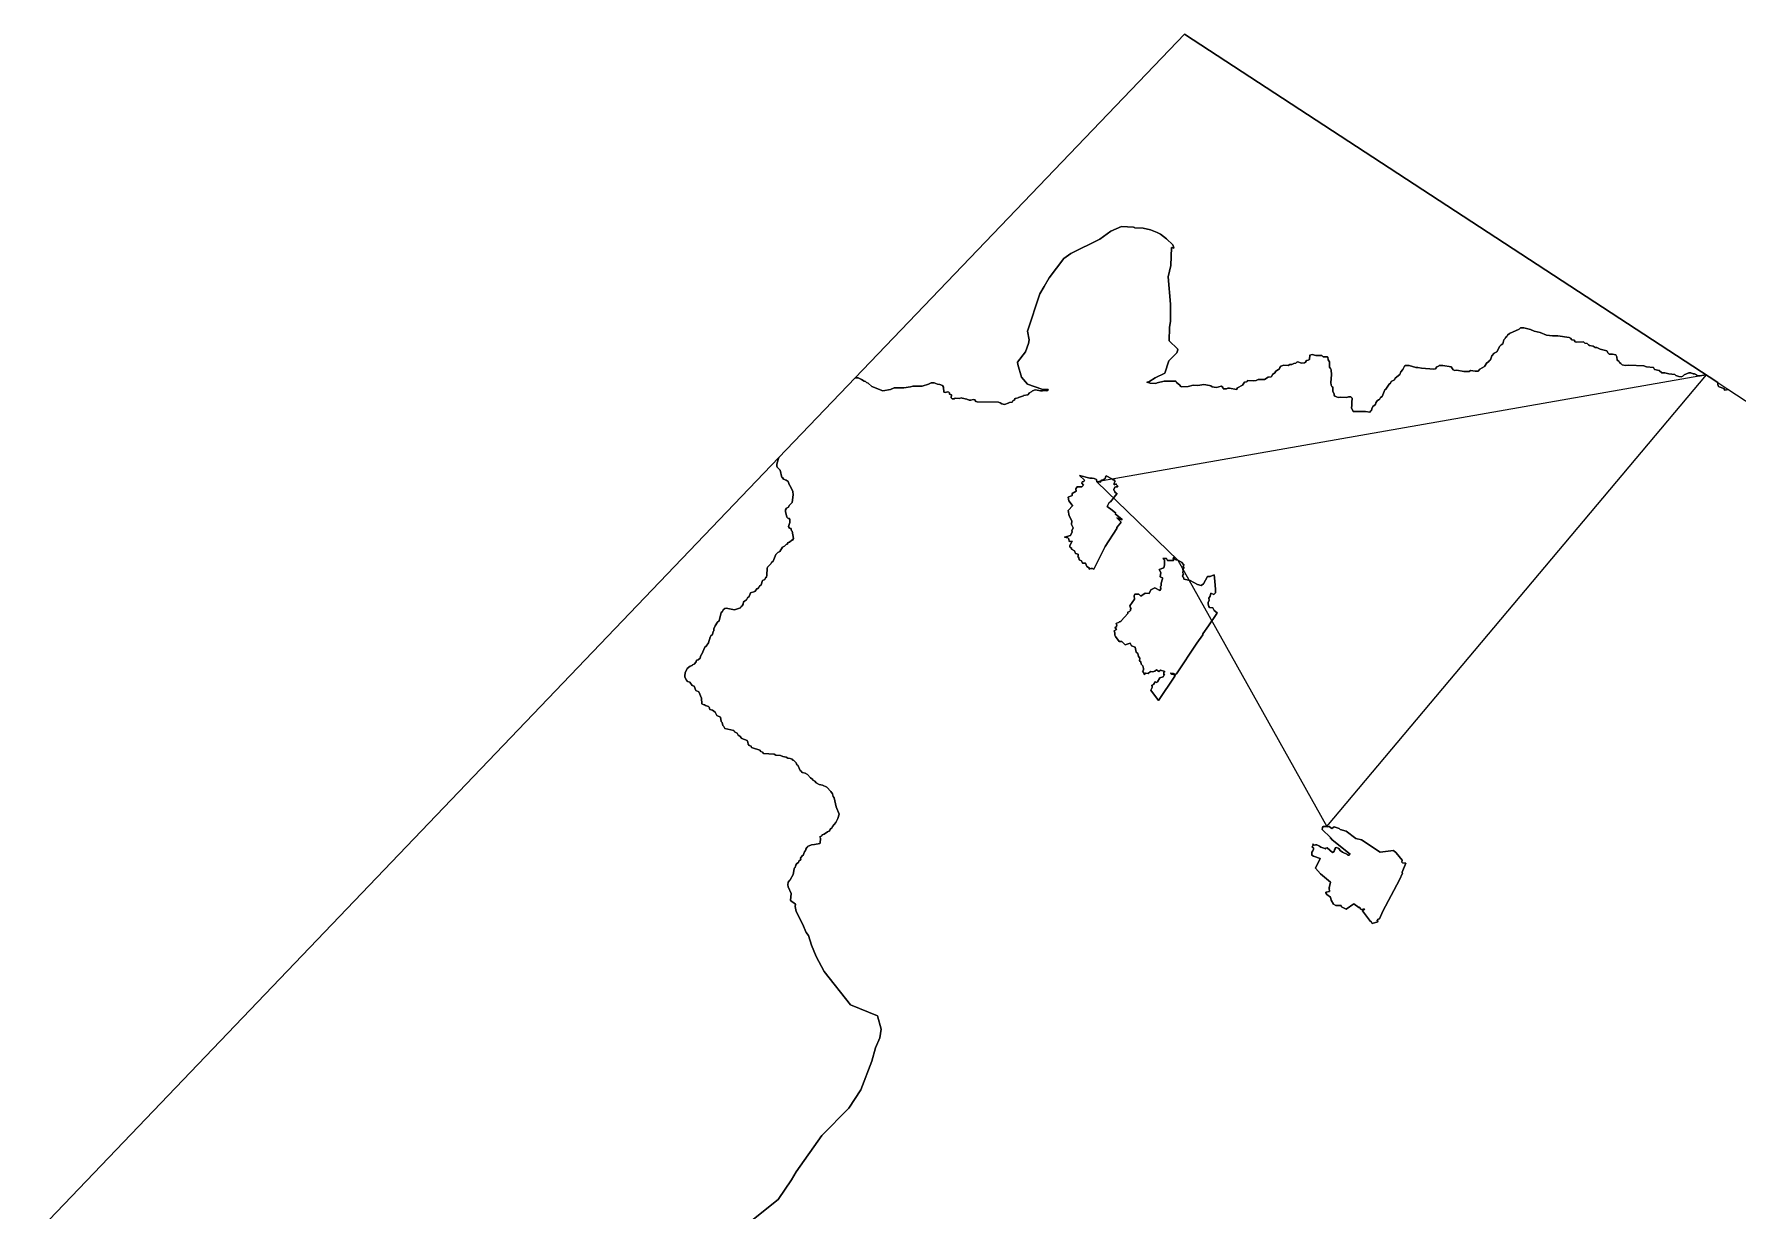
# Model space of a CAD drawing. Header units: metres. Extents: x 121090 to 122167, y 1216661 to 1217657.
# Drawn here: x 121110 to 121804, y 1217178 to 1217657 of the extents above; entities that cross this region are included whole.
import ezdxf

# ---------------------------------------------------------------- set-up
doc = ezdxf.new("R2010")
doc.units = ezdxf.units.M

msp = doc.modelspace()

# ---------------------------------------------------------------- linework, layer by layer
for points in [[(121796.2412, 1217515.1703), (121800.7517, 1217512.2248), (121800.4545, 1217512.2838), (121799.089, 1217512.0746), (121798.6235, 1217512.7255), (121796.7962, 1217513.3272), (121796.4816, 1217513.5745), (121796.178, 1217514.3018), (121796.2412, 1217515.1703), (121578.9265, 1217657.083), (121791.5264, 1217518.2492), (121791.2249, 1217518.256), (121789.054, 1217517.825), (121788.334, 1217517.8413), (121787.5394, 1217518.0995), (121787.543, 1217518.2594), (121786.7522, 1217518.6776), (121786.1921, 1217518.6903), (121785.2412, 1217519.112), (121784.4411, 1217519.1302), (121782.4994, 1217518.2137), (121781.9285, 1217517.7464), (121781.2831, 1217517.5209), (121780.323, 1217517.5427), (121779.0539, 1217518.0516), (121778.7429, 1217518.459), (121776.2666, 1217518.6752), (121774.6738, 1217519.0314), (121773.3938, 1217519.0605), (121772.3755, 1217520.044), (121770.4627, 1217520.4075), (121770.0008, 1217521.2184), (121767.1281, 1217521.6037), (121766.0153, 1217521.9491), (121760.0189, 1217522.2451), (121758.4952, 1217522.1196), (121757.2988, 1217522.3068), (121756.7533, 1217522.9595), (121756.1206, 1217523.294), (121755.8133, 1217523.8613), (121755.2605, 1217524.194), (121755.0531, 1217525.6394), (121754.5913, 1217526.4503), (121753.2367, 1217526.7212), (121751.9567, 1217526.7501), (121751.4076, 1217527.2428), (121751.1821, 1217527.8883), (121750.9457, 1217528.0537), (121748.3202, 1217528.7536), (121746.9747, 1217529.4244), (121746.1747, 1217529.4426), (121745.3855, 1217529.9408), (121743.951, 1217530.2134), (121743.4764, 1217530.4643), (121743.0091, 1217531.0351), (121741.9727, 1217531.2187), (121741.4235, 1217531.7114), (121738.4582, 1217531.5385), (121737.9835, 1217531.7894), (121737.989, 1217532.0294), (121737.6762, 1217532.3566), (121736.7199, 1217532.5384), (121736.2561, 1217533.2693), (121735.6997, 1217533.442), (121731.0742, 1217534.1872), (121728.8323, 1217534.158), (121726.4378, 1217534.4523), (121723.8995, 1217535.4704), (121721.4322, 1217536.0867), (121719.9266, 1217536.7611), (121717.2211, 1217537.4628), (121715.7794, 1217537.4155), (121715.2884, 1217536.9463), (121711.4049, 1217535.1133), (121710.5904, 1217534.4915), (121710.2558, 1217533.8587), (121709.7686, 1217533.5496), (121709.5977, 1217533.0732), (121709.0249, 1217532.5259), (121708.6669, 1217530.8531), (121707.9396, 1217530.5494), (121707.4469, 1217530.0003), (121706.1943, 1217527.7075), (121705.0598, 1217527.0928), (121704.1562, 1217526.0728), (121703.6381, 1217524.4037), (121703.1527, 1217524.1745), (121702.7399, 1217523.6236), (121702.1709, 1217523.2362), (121701.1765, 1217521.738), (121699.2293, 1217520.5815), (121698.6511, 1217519.7942), (121697.3693, 1217519.7432), (121695.4565, 1217520.1067), (121694.8856, 1217519.6395), (121692.7256, 1217519.6884), (121689.8546, 1217520.1536), (121689.1327, 1217520.09), (121688.3382, 1217520.3482), (121687.5636, 1217521.4863), (121684.2144, 1217522.0425), (121682.6944, 1217522.0769), (121682.3671, 1217521.7642), (121681.7217, 1217521.5387), (121681.1418, 1217520.6714), (121680.4981, 1217520.5259), (121675.4653, 1217520.9601), (121673.9525, 1217521.3146), (121673.1507, 1217521.2527), (121670.5269, 1217522.0325), (121669.0088, 1217522.1471), (121668.5997, 1217521.7561), (121667.9289, 1217520.4106), (121667.1089, 1217519.5487), (121666.6835, 1217518.4377), (121664.8072, 1217516.8795), (121664.4727, 1217516.2467), (121663.0964, 1217515.5575), (121662.84, 1217514.8429), (121662.3528, 1217514.5339), (121660.9456, 1217512.4847), (121660.5384, 1217512.1737), (121659.4367, 1217509.4773), (121658.8677, 1217509.0899), (121658.4495, 1217508.299), (121657.9658, 1217508.1498), (121657.395, 1217507.6825), (121656.895, 1217506.8134), (121656.8023, 1217506.2552), (121655.7405, 1217505.3188), (121655.2388, 1217504.3696), (121655.1461, 1217503.8115), (121654.8225, 1217503.6587), (121654.4098, 1217503.1077), (121652.7352, 1217503.3859), (121647.6115, 1217503.3419), (121646.9242, 1217504.7982), (121647.1877, 1217505.8328), (121647.144, 1217507.4346), (121647.3258, 1217508.3911), (121647.2548, 1217508.7929), (121646.7857, 1217509.2837), (121645.8275, 1217509.3855), (121644.9383, 1217509.0054), (121642.3819, 1217509.2235), (121641.4983, 1217509.0835), (121640.1492, 1217509.5942), (121639.9183, 1217509.9997), (121639.9292, 1217510.4797), (121639.3927, 1217511.5324), (121639.3526, 1217513.2942), (121638.9562, 1217513.4633), (121638.7307, 1217514.1088), (121638.5943, 1217515.1524), (121638.825, 1217518.2688), (121638.7121, 1217520.3525), (121638.4848, 1217520.9179), (121638.0158, 1217521.4088), (121637.9847, 1217523.5706), (121637.4428, 1217524.3834), (121637.3864, 1217525.4252), (121637.23, 1217525.5888), (121635.39, 1217525.6305), (121634.8427, 1217526.2032), (121632.4409, 1217526.1776), (121631.0099, 1217526.6103), (121630.0427, 1217526.3121), (121629.8427, 1217524.5556), (121629.3554, 1217524.2465), (121628.6318, 1217524.1029), (121628.2973, 1217523.47), (121627.89, 1217523.1591), (121626.6065, 1217523.0282), (121625.0973, 1217523.5427), (121624.6937, 1217523.3917), (121624.3646, 1217522.9989), (121623.4828, 1217522.9389), (121622.7519, 1217522.4752), (121621.8719, 1217522.4951), (121621.1428, 1217522.1115), (121619.3828, 1217522.1513), (121618.1736, 1217521.7786), (121617.7628, 1217521.3077), (121617.6701, 1217520.7494), (121616.1283, 1217519.8239), (121615.7902, 1217519.0312), (121614.8157, 1217518.4128), (121614.5593, 1217517.6983), (121614.2339, 1217517.4655), (121613.1103, 1217517.331), (121611.4866, 1217516.3272), (121608.9266, 1217516.3852), (121608.1976, 1217516.0016), (121606.9939, 1217515.8688), (121604.6739, 1217515.9213), (121604.5066, 1217515.605), (121604.183, 1217515.4522), (121603.4594, 1217515.3086), (121602.5503, 1217514.0484), (121600.5249, 1217512.9737), (121600.1104, 1217512.3429), (121597.3212, 1217512.8863), (121596.6012, 1217512.9026), (121596.034, 1217512.5953), (121594.674, 1217512.6261), (121594.5267, 1217513.1898), (121593.8976, 1217513.6843), (121591.9648, 1217513.1678), (121591.0048, 1217513.1896), (121590.2084, 1217513.3677), (121589.7374, 1217513.7786), (121589.101, 1217513.9531), (121586.7883, 1217514.3257), (121584.4592, 1217513.9783), (121582.4592, 1217514.0236), (121580.5283, 1217513.5871), (121577.881, 1217513.3269), (121577.4064, 1217513.5779), (121576.9409, 1217514.2287), (121575.6827, 1217515.2177), (121575.3735, 1217515.705), (121570.6517, 1217515.732), (121567.8353, 1217515.0755), (121567.3462, 1217514.6864), (121564.9498, 1217514.9008), (121563.5873, 1217515.2618), (121564.4825, 1217515.4716), (121567.0007, 1217517.0955), (121570.9661, 1217519.0067), (121572.6003, 1217524.0122), (121575.7946, 1217527.2216), (121576.2219, 1217528.4125), (121576.0709, 1217528.8161), (121572.7853, 1217532.1723), (121572.9068, 1217537.5325), (121573.2066, 1217540.167), (121573.2826, 1217547.0489), (121572.3347, 1217558.1963), (121573.3998, 1217562.8146), (121573.6467, 1217570.1729), (121574.5995, 1217569.831), (121574.6849, 1217570.0692), (121574.2302, 1217571.2002), (121571.6464, 1217573.74), (121569.1281, 1217575.638), (121567.7826, 1217576.309), (121565.1644, 1217577.3288), (121562.1388, 1217578.0377), (121558.6188, 1217578.1175), (121558.5442, 1217578.3593), (121558.226, 1217578.4466), (121553.3496, 1217578.7172), (121548.9842, 1217576.8151), (121544.4279, 1217573.5566), (121532.6099, 1217567.7413), (121529.7628, 1217565.7247), (121523.8196, 1217557.7752), (121521.7398, 1217554.3005), (121519.989, 1217551.2185), (121515.0825, 1217536.0417), (121515.7246, 1217532.5853), (121515.3683, 1217530.9926), (121514.2521, 1217527.6561), (121510.9541, 1217523.4085), (121511.0924, 1217522.4449), (121512.5764, 1217517.2886), (121514.993, 1217514.4324), (121520.8712, 1217512.4582), (121523.4295, 1217512.3201), (121523.2586, 1217511.8437), (121522.8568, 1217511.7728), (121521.5804, 1217511.9619), (121521.175, 1217511.7309), (121520.2949, 1217511.7508), (121518.9422, 1217512.1016), (121518.1422, 1217512.1198), (121517.0931, 1217511.7434), (121516.8459, 1217511.4288), (121515.7932, 1217510.8923), (121515.2168, 1217510.185), (121513.4478, 1217509.8249), (121513.3641, 1217509.6668), (121511.3496, 1217509.0721), (121511.266, 1217508.9139), (121510.0587, 1217508.621), (121509.5623, 1217507.9119), (121508.9969, 1217507.6846), (121508.746, 1217507.2101), (121507.6205, 1217506.9954), (121507.1333, 1217506.6864), (121505.6023, 1217506.2408), (121504.566, 1217506.4243), (121503.9369, 1217506.9189), (121503.2205, 1217507.0953), (121494.5003, 1217507.2929), (121493.944, 1217507.4655), (121493.5567, 1217508.0347), (121492.9203, 1217508.2092), (121491.953, 1217507.9109), (121491.233, 1217507.9272), (121490.2839, 1217508.429), (121488.3693, 1217508.7125), (121488.1329, 1217508.878), (121487.2457, 1217508.5779), (121485.4892, 1217508.7778), (121485.0838, 1217508.5469), (121484.2838, 1217508.565), (121483.9729, 1217508.9723), (121484.0001, 1217510.1723), (121483.2856, 1217510.4286), (121483.2164, 1217510.9105), (121482.9818, 1217511.1558), (121482.2673, 1217511.4122), (121481.7, 1217511.1049), (121480.9036, 1217511.283), (121480.7889, 1217513.2867), (121480.4035, 1217513.9357), (121479.2925, 1217514.3612), (121478.3343, 1217514.463), (121477.067, 1217515.0519), (121475.7851, 1217515.001), (121474.7324, 1217514.4645), (121472.0743, 1217513.7243), (121468.3125, 1217513.7296), (121467.4251, 1217513.4296), (121464.6942, 1217513.0112), (121460.6905, 1217512.9419), (121459.156, 1217512.3363), (121456.1015, 1217511.7652), (121451.6577, 1217513.4667), (121450.1685, 1217514.8613), (121449.454, 1217515.1176), (121448.983, 1217515.5285), (121448.4266, 1217515.7011), (121447.4029, 1217516.4448), (121446.0574, 1217517.1156), (121444.8556, 1217517.0628), (121444.8497, 1217517.0609), (121578.9265, 1217657.083)], [(121543.3065, 1217474.6499), (121544.6665, 1217474.6191), (121545.1629, 1217475.3282), (121545.8065, 1217475.4738), (121546.6993, 1217476.0138), (121546.8828, 1217477.0502), (121547.1246, 1217477.1248), (121549.4174, 1217475.8721), (121549.7302, 1217475.5449), (121550.4502, 1217475.5285), (121550.363, 1217475.2103), (121550.7575, 1217474.9612), (121550.3394, 1217474.1704), (121550.323, 1217473.4504), (121551.1339, 1217473.9123), (121551.1266, 1217473.5922), (121551.7522, 1217472.9377), (121551.6667, 1217472.6995), (121551.0267, 1217472.714), (121550.5413, 1217472.4849), (121550.1213, 1217471.614), (121550.3469, 1217470.9685), (121550.585, 1217470.8831), (121550.5742, 1217470.403), (121550.8924, 1217470.3158), (121550.9669, 1217470.074), (121551.4469, 1217470.0631), (121551.4396, 1217469.7431), (121548.8853, 1217466.5193), (121548.2398, 1217466.2937), (121547.4017, 1217464.6318), (121549.5291, 1217463.1429), (121550.9419, 1217461.9102), (121550.7765, 1217461.6739), (121553.5239, 1217459.2903), (121553.2821, 1217459.2158), (121551.4584, 1217459.9775), (121553.1804, 1217458.2576), (121551.3696, 1217456.0575), (121551.3623, 1217455.7374), (121546.6318, 1217448.3207), (121542.0213, 1217439.1404), (121541.4668, 1217439.393), (121540.8268, 1217439.4076), (121540.1795, 1217439.102), (121540.2704, 1217439.5803), (121539.243, 1217440.1639), (121538.6339, 1217441.5384), (121537.4339, 1217441.5656), (121537.0556, 1217442.5347), (121536.1028, 1217442.8764), (121535.9646, 1217443.84), (121535.4919, 1217444.171), (121535.6573, 1217444.4073), (121535.5954, 1217445.2092), (121534.5608, 1217445.4727), (121534.1862, 1217446.6018), (121532.9207, 1217447.2708), (121532.9316, 1217447.7509), (121532.3752, 1217447.9235), (121532.2225, 1217448.2472), (121532.3134, 1217448.7254), (121533.2333, 1217450.4654), (121532.0314, 1217450.4126), (121531.8969, 1217451.5363), (121531.4241, 1217451.8671), (121530.0695, 1217452.138), (121532.5677, 1217452.8818), (121533.1603, 1217454.3091), (121533.0112, 1217454.7928), (121533.5966, 1217455.9), (121532.9875, 1217457.2746), (121533.1037, 1217458.8728), (121531.9491, 1217460.9), (121531.5161, 1217462.9909), (121533.4851, 1217465.1074), (121533.2469, 1217465.1928), (121531.845, 1217466.9056), (121531.6413, 1217468.511), (121533.2558, 1217469.1147), (121533.1939, 1217469.9165), (121534.8176, 1217470.9203), (121534.6775, 1217471.804), (121535.2556, 1217472.5913), (121537.0975, 1217472.6296), (121537.8338, 1217473.3333), (121537.132, 1217474.1496), (121537.3046, 1217474.7059), (121537.9482, 1217474.8514), (121538.201, 1217475.406), (121536.2408, 1217477.2113), (121540.4591, 1217476.1553), (121541.341, 1217476.2152), (121542.2173, 1217476.0353), (121543.1682, 1217475.6136), (121543.3065, 1217474.6499)], [(121576.2033, 1217442.8479), (121577.7834, 1217441.9316), (121578.6417, 1217440.9516), (121578.3817, 1217440.077), (121578.6981, 1217439.9098), (121578.6926, 1217439.6698), (121578.2763, 1217438.9589), (121578.4291, 1217438.6353), (121578.3254, 1217437.5971), (121578.5528, 1217437.0316), (121578.2255, 1217436.7189), (121578.2183, 1217436.3988), (121578.2892, 1217435.997), (121578.6056, 1217435.8298), (121578.6693, 1217435.1079), (121581.2184, 1217434.5699), (121584.2222, 1217432.901), (121585.8131, 1217432.4647), (121586.7076, 1217433.0847), (121588.2966, 1217436.0904), (121589.4184, 1217436.1449), (121591.1129, 1217436.7468), (121591.2968, 1217434.2614), (121591.6205, 1217430.8923), (121591.5897, 1217429.5323), (121590.8534, 1217428.8286), (121589.6643, 1217429.3358), (121589.4771, 1217428.1394), (121588.8171, 1217427.2739), (121589.039, 1217426.4685), (121588.619, 1217425.5975), (121588.6027, 1217424.8775), (121588.8209, 1217423.9121), (121589.2119, 1217423.503), (121590.4901, 1217423.394), (121591.1047, 1217422.2595), (121592.2829, 1217421.2722), (121592.1976, 1217421.034), (121588.7233, 1217416.0702), (121586.487, 1217412.759), (121586.4799, 1217412.4391), (121584, 1217408.9734), (121575.7133, 1217396.5146), (121575.3879, 1217396.2818), (121574.5151, 1217396.6218), (121573.3187, 1217396.809), (121573.7897, 1217396.3981), (121575.2988, 1217395.8836), (121575.0552, 1217395.7291), (121575.0497, 1217395.4891), (121568.343, 1217385.6359), (121565.3154, 1217389.7866), (121565.7426, 1217390.9776), (121565.7554, 1217391.5376), (121565.519, 1217391.703), (121566.3298, 1217392.1649), (121567.0753, 1217393.2686), (121567.7099, 1217393.014), (121567.9535, 1217393.1686), (121568.8715, 1217394.8287), (121570.3224, 1217395.2761), (121570.4952, 1217395.8325), (121570.8224, 1217396.1452), (121570.746, 1217396.307), (121570.5006, 1217396.0725), (121570.606, 1217397.1907), (121570.9314, 1217397.4235), (121569.1841, 1217398.0233), (121568.4514, 1217397.4796), (121567.5859, 1217398.1396), (121566.9314, 1217397.514), (121566.0459, 1217397.294), (121565.1696, 1217397.474), (121564.1096, 1217396.6176), (121563.1514, 1217396.7194), (121562.5805, 1217396.252), (121562.355, 1217396.8975), (121561.8113, 1217397.6301), (121562.2186, 1217397.9411), (121562.2349, 1217398.6611), (121561.9385, 1217399.7084), (121561.313, 1217400.3628), (121561.1747, 1217401.3265), (121560.6238, 1217401.7392), (121560.7291, 1217402.8574), (121560.1855, 1217403.5901), (121559.9727, 1217404.7956), (121559.3454, 1217405.3701), (121558.9089, 1217407.301), (121557.4016, 1217407.8955), (121556.787, 1217409.0299), (121554.7688, 1217408.2753), (121553.4396, 1217409.6661), (121552.3196, 1217409.6915), (121550.843, 1217411.646), (121550.5376, 1217412.2933), (121550.5575, 1217413.1733), (121550.3375, 1217414.0587), (121551.2284, 1217414.5188), (121550.7629, 1217415.1697), (121550.7683, 1217415.4097), (121551.4155, 1217415.7152), (121551.2592, 1217415.8789), (121551.3501, 1217416.357), (121551.1246, 1217417.0024), (121552.3373, 1217417.5353), (121552.3409, 1217417.6953), (121552.9846, 1217417.8407), (121553.23, 1217418.0753), (121555.8589, 1217421.0574), (121555.9516, 1217421.6155), (121556.5971, 1217421.8411), (121557.0061, 1217422.232), (121556.9388, 1217422.7938), (121557.1879, 1217423.1883), (121556.9516, 1217423.3538), (121556.7315, 1217424.2393), (121558.5532, 1217426.9193), (121558.5022, 1217428.2012), (121558.7603, 1217428.9958), (121560.3604, 1217428.9595), (121561.2222, 1217428.1396), (121563.0113, 1217429.3797), (121564.5294, 1217429.2652), (121565.2839, 1217430.7689), (121566.8221, 1217431.5345), (121568.8767, 1217430.3673), (121569.2948, 1217431.1583), (121569.1566, 1217432.1219), (121569.4802, 1217432.2746), (121569.4274, 1217433.4765), (121569.9455, 1217435.1456), (121569.9546, 1217435.5456), (121569.0837, 1217435.9656), (121569.3635, 1217437.7201), (121568.5926, 1217439.0183), (121570.5271, 1217439.6148), (121570.7962, 1217440.8894), (121570.8379, 1217442.7293), (121570.1342, 1217443.4657), (121571.6541, 1217443.4313), (121572.036, 1217442.6222), (121573.7979, 1217442.6623), (121574.3543, 1217442.4896), (121574.2942, 1217443.3714), (121574.545, 1217443.846), (121574.8687, 1217443.9988), (121574.8487, 1217443.1187), (121576.2033, 1217442.8479)], [(121636.9759, 1217334.2939), (121637.1323, 1217334.1302), (121637.9378, 1217334.3521), (121638.9578, 1217333.4486), (121639.9359, 1217334.2268), (121642.0015, 1217333.5397), (121642.3906, 1217333.0506), (121644.8561, 1217332.3544), (121648.7928, 1217329.4637), (121651.0219, 1217328.9329), (121658.6695, 1217323.7969), (121664.0477, 1217324.4754), (121665.1478, 1217323.57), (121667.6425, 1217320.632), (121667.5426, 1217319.7538), (121667.7772, 1217319.5083), (121669.1336, 1217319.3175), (121667.6919, 1217315.7482), (121667.6047, 1217315.43), (121667.7629, 1217315.3464), (121666.5794, 1217312.5718), (121659.8073, 1217299.8385), (121658.3748, 1217296.6692), (121657.813, 1217296.602), (121657.4784, 1217295.9693), (121657.4749, 1217295.8092), (121657.7912, 1217295.6419), (121657.7076, 1217295.4837), (121655.4494, 1217294.7346), (121654.9876, 1217295.5455), (121654.7476, 1217295.5509), (121651.4054, 1217299.9489), (121651.409, 1217300.1089), (121651.9745, 1217300.3362), (121652.3054, 1217300.809), (121651.0163, 1217300.438), (121650.5436, 1217300.7688), (121650.3199, 1217301.4943), (121649.9162, 1217301.3434), (121647.947, 1217302.7487), (121644.8581, 1217300.6576), (121642.958, 1217301.5812), (121642.8089, 1217302.0647), (121640.6488, 1217302.1137), (121639.7015, 1217302.6955), (121638.696, 1217304.2391), (121638.4849, 1217305.5246), (121636.9885, 1217306.599), (121636.5249, 1217307.3299), (121636.5284, 1217307.4899), (121638.0558, 1217307.7755), (121637.9284, 1217309.2191), (121638.1702, 1217309.2937), (121637.932, 1217309.3791), (121638.3828, 1217311.6101), (121634.3789, 1217315.0627), (121632.3496, 1217317.3498), (121634.1985, 1217321.23), (121631.4984, 1217322.1716), (121630.8693, 1217322.6661), (121630.8947, 1217323.7861), (121631.3074, 1217324.3371), (121631.4837, 1217325.0534), (121631.4964, 1217325.6135), (121630.9437, 1217325.9462), (121631.3635, 1217326.8171), (121631.2927, 1217327.219), (121631.8399, 1217326.6463), (121632.3254, 1217326.8753), (121632.8054, 1217326.8644), (121633.9946, 1217326.3572), (121634.4655, 1217325.9464), (121636.1329, 1217325.3483), (121636.211, 1217325.2664), (121636.3692, 1217325.1828), (121636.5401, 1217325.6592), (121636.6964, 1217325.4956), (121637.0201, 1217325.6483), (121639.2184, 1217323.7575), (121639.8675, 1217324.143), (121640.042, 1217324.7794), (121640.371, 1217325.1722), (121640.3002, 1217325.574), (121640.9438, 1217325.7195), (121641.8165, 1217325.3795), (121642.4384, 1217324.565), (121643.3821, 1217323.8233), (121645.3622, 1217322.8979), (121645.5167, 1217322.6543), (121645.9968, 1217322.6434), (121646.4058, 1217323.0343), (121639.0927, 1217328.803), (121638.6308, 1217329.6139), (121638.3872, 1217329.4593), (121638.3962, 1217329.8594), (121635.1069, 1217333.0556), (121635.1269, 1217333.9356), (121635.456, 1217334.3284), (121636.9759, 1217334.2939)]]:
    msp.add_lwpolyline(points, close=True)
for points in [[(121397.9267, 1217169.9431), (121413.417, 1217182.3988), (121418.8802, 1217190.3592), (121420.7964, 1217193.6775), (121431.2956, 1217208.4074), (121442.1932, 1217219.5264), (121447.1656, 1217227.0177), (121451.5922, 1217238.6835), (121453.0774, 1217244.1728), (121454.8499, 1217248.2148), (121455.4115, 1217251.8039), (121453.933, 1217257.2003), (121442.9089, 1217261.6924), (121432.2516, 1217275.301), (121428.9475, 1217281.3791), (121427.051, 1217285.9845), (121425.858, 1217289.8535), (121424.8451, 1217291.0771), (121423.325, 1217294.6334), (121420.7973, 1217299.6533), (121420.4445, 1217301.7424), (121420.5444, 1217302.6206), (121418.5295, 1217304.2171), (121418.7223, 1217306.9842), (121417.5039, 1217309.7333), (121417.3621, 1217310.5369), (121417.5456, 1217311.5732), (121418.1454, 1217312.4302), (121418.2874, 1217312.5169), (121419.6183, 1217314.728), (121419.9926, 1217317.1208), (121420.1715, 1217317.5069), (121420.4035, 1217317.5917), (121420.4655, 1217318.1206), (121420.6653, 1217318.5462), (121420.9998, 1217319.179), (121421.7307, 1217319.6427), (121421.8234, 1217320.2009), (121422.6379, 1217320.8227), (121422.5706, 1217321.3846), (121423.2921, 1217322.3187), (121423.8014, 1217322.7174), (121423.9157, 1217323.3451), (121424.1491, 1217323.9302), (121424.2341, 1217324.1483), (121424.5595, 1217324.3811), (121424.7445, 1217325.0373), (121425.1513, 1217325.7684), (121425.394, 1217325.8829), (121425.4315, 1217326.2123), (121427.0176, 1217326.8867), (121428.2194, 1217326.9395), (121430.3903, 1217327.3706), (121430.5539, 1217327.527), (121430.6811, 1217329.6051), (121430.492, 1217330.0897), (121431.1828, 1217330.5543), (121431.3519, 1217330.9507), (121432.2374, 1217331.1708), (121433.541, 1217332.1818), (121434.2665, 1217332.4055), (121434.8501, 1217333.4328), (121435.2555, 1217333.6637), (121435.59, 1217334.2964), (121436.9881, 1217335.9456), (121437.8244, 1217337.5275), (121438.2643, 1217339.2784), (121437.0531, 1217342.3476), (121436.3347, 1217345.9657), (121435.8674, 1217346.5366), (121435.571, 1217347.5839), (121434.9527, 1217348.5583), (121433.2308, 1217350.2783), (121431.5689, 1217351.1164), (121430.1362, 1217351.4691), (121428.8707, 1217352.138), (121428.4033, 1217352.7089), (121427.6142, 1217353.207), (121427.5396, 1217353.4489), (121426.5941, 1217354.1107), (121425.345, 1217355.4997), (121424.3958, 1217356.0015), (121423.2013, 1217356.2687), (121422.8139, 1217356.8378), (121422.4193, 1217357.0869), (121421.4284, 1217359.2704), (121421.1119, 1217359.4377), (121420.7283, 1217360.1668), (121419.87, 1217361.1467), (121419.4736, 1217361.3158), (121419.1626, 1217361.7231), (121418.3699, 1217362.0612), (121417.3317, 1217362.1647), (121416.7807, 1217362.5774), (121415.3462, 1217362.8501), (121414.3953, 1217363.2718), (121412.5553, 1217363.3135), (121411.8462, 1217363.8099), (121407.4497, 1217364.0697), (121407.0624, 1217364.6387), (121406.3478, 1217364.8951), (121406.0386, 1217365.3824), (121402.9386, 1217366.333), (121402.6222, 1217366.5003), (121402.3949, 1217367.0658), (121401.5985, 1217367.2439), (121401.2112, 1217367.8129), (121401.0712, 1217368.6966), (121400.7639, 1217369.2638), (121398.6219, 1217370.1128), (121397.8437, 1217371.091), (121397.1328, 1217371.5073), (121396.7509, 1217372.3164), (121395.7217, 1217372.82), (121395.3344, 1217373.389), (121391.7507, 1217374.1907), (121391.3707, 1217375.0798), (121390.8979, 1217375.4106), (121390.6869, 1217376.6961), (121390.216, 1217377.107), (121389.9359, 1217378.8742), (121388.5086, 1217379.4669), (121387.8211, 1217380.9232), (121386.7192, 1217381.7486), (121385.6847, 1217382.0122), (121385.3847, 1217382.8995), (121385.0719, 1217383.2267), (121383.7991, 1217383.5757), (121383.4864, 1217383.903), (121382.8482, 1217383.9975), (121382.3755, 1217384.3284), (121382.2663, 1217386.5721), (121381.2042, 1217389.1575), (121379.9351, 1217389.6664), (121379.1768, 1217391.5247), (121378.4622, 1217391.781), (121377.5312, 1217393.0827), (121376.5785, 1217393.4246), (121376.1093, 1217393.9154), (121375.4965, 1217395.1299), (121375.4274, 1217395.6117), (121375.5365, 1217396.89), (121376.3763, 1217398.6318), (121377.68, 1217399.6428), (121378.4054, 1217399.8665), (121378.5726, 1217400.1829), (121379.2981, 1217400.4066), (121380.0399, 1217401.3503), (121380.2144, 1217401.9866), (121380.938, 1217402.1303), (121381.7543, 1217402.8323), (121381.7707, 1217403.5523), (121382.027, 1217404.2668), (121382.4324, 1217404.4977), (121383.6177, 1217407.3524), (121384.1868, 1217407.7397), (121385.0194, 1217409.1616), (121385.7103, 1217411.3871), (121386.0429, 1217411.9398), (121386.6957, 1217412.4853), (121387.0428, 1217413.6781), (121387.2901, 1217413.9927), (121387.3101, 1217414.8726), (121387.7354, 1217415.9837), (121388.7299, 1217417.4819), (121389.3826, 1217418.0274), (121390.2606, 1217421.4493), (121390.8314, 1217421.9166), (121391.086, 1217422.5512), (121391.7387, 1217423.0967), (121392.3024, 1217423.244), (121395.7297, 1217422.606), (121398.1497, 1217423.4316), (121398.3206, 1217423.908), (121398.7278, 1217424.2189), (121399.1441, 1217424.9299), (121399.4041, 1217425.8045), (121400.6222, 1217426.5773), (121400.9622, 1217427.45), (121401.6149, 1217427.9955), (121402.2093, 1217429.5028), (121403.9021, 1217430.0248), (121404.8893, 1217431.203), (121405.3711, 1217431.2721), (121405.8729, 1217432.2213), (121406.5256, 1217432.7668), (121407.1255, 1217434.5141), (121408.0163, 1217434.9742), (121408.2709, 1217435.6087), (121408.6764, 1217435.8396), (121408.8581, 1217436.7961), (121408.9161, 1217439.3561), (121409.0888, 1217439.9125), (121410.4815, 1217441.3217), (121410.7342, 1217441.8762), (121411.4651, 1217442.34), (121412.5668, 1217445.0363), (121413.3067, 1217445.9001), (121414.1158, 1217446.2819), (121415.2775, 1217448.0965), (121416.0866, 1217448.4784), (121416.6629, 1217449.1858), (121417.0666, 1217449.3367), (121417.4811, 1217449.9676), (121418.0447, 1217450.1149), (121419.0228, 1217450.8932), (121419.3446, 1217450.9659), (121419.761, 1217451.6769), (121419.1862, 1217454.5714), (121418.7953, 1217454.9805), (121418.7299, 1217455.6223), (121418.0935, 1217455.7968), (121417.7097, 1217456.5259), (121418.2278, 1217458.1951), (121418.1769, 1217459.4769), (121418.0223, 1217459.7205), (121417.4641, 1217459.8132), (121416.995, 1217460.304), (121416.4857, 1217462.5568), (121416.5039, 1217463.3568), (121416.8366, 1217463.9095), (121417.6475, 1217464.3714), (121417.982, 1217465.0042), (121419.1328, 1217466.3389), (121419.5235, 1217469.4517), (121419.4744, 1217470.8134), (121418.4052, 1217473.0789), (121418.0906, 1217473.3261), (121417.7851, 1217473.9734), (121417.565, 1217474.8588), (121416.7777, 1217475.437), (121415.6649, 1217475.7824), (121415.1994, 1217476.4333), (121414.9613, 1217476.5187), (121414.2284, 1217479.4969), (121413.0537, 1217480.6441), (121412.9046, 1217481.1277), (121412.9209, 1217481.8477), (121413.4462, 1217483.8368), (121413.7832, 1217484.6168), (121444.8497, 1217517.0609), (121444.8556, 1217517.0628), (121446.0574, 1217517.1156), (121447.4029, 1217516.4448), (121448.4266, 1217515.7011), (121448.983, 1217515.5285), (121449.454, 1217515.1176), (121450.1685, 1217514.8613), (121451.6577, 1217513.4667), (121456.1015, 1217511.7652), (121459.156, 1217512.3363), (121460.6905, 1217512.9419), (121464.6942, 1217513.0112), (121467.4251, 1217513.4296), (121468.3125, 1217513.7296), (121472.0743, 1217513.7243), (121474.7324, 1217514.4645), (121475.7851, 1217515.001), (121477.067, 1217515.0519), (121478.3343, 1217514.463), (121479.2925, 1217514.3612), (121480.4035, 1217513.9357), (121480.7889, 1217513.2867), (121480.9036, 1217511.283), (121481.7, 1217511.1049), (121482.2673, 1217511.4122), (121482.9818, 1217511.1558), (121483.2164, 1217510.9105), (121483.2856, 1217510.4286), (121484.0001, 1217510.1723), (121483.9729, 1217508.9723), (121484.2838, 1217508.565), (121485.0838, 1217508.5469), (121485.4892, 1217508.7778), (121487.2457, 1217508.5779), (121488.1329, 1217508.878), (121488.3693, 1217508.7125), (121490.2839, 1217508.429), (121491.233, 1217507.9272), (121491.953, 1217507.9109), (121492.9203, 1217508.2092), (121493.5567, 1217508.0347), (121493.944, 1217507.4655), (121494.5003, 1217507.2929), (121503.2205, 1217507.0953), (121503.9369, 1217506.9189), (121504.566, 1217506.4243), (121505.6023, 1217506.2408), (121507.1333, 1217506.6864), (121507.6205, 1217506.9954), (121508.746, 1217507.2101), (121508.9969, 1217507.6846), (121509.5623, 1217507.9119), (121510.0587, 1217508.621), (121511.266, 1217508.9139), (121511.3496, 1217509.0721), (121513.3641, 1217509.6668), (121513.4478, 1217509.8249), (121515.2168, 1217510.185), (121515.7932, 1217510.8923), (121516.8459, 1217511.4288), (121517.0931, 1217511.7434), (121518.1422, 1217512.1198), (121518.9422, 1217512.1016), (121520.2949, 1217511.7508), (121521.175, 1217511.7309), (121521.5804, 1217511.9619), (121522.8568, 1217511.7728), (121523.2586, 1217511.8437), (121523.4295, 1217512.3201), (121520.8712, 1217512.4582), (121514.993, 1217514.4324), (121512.5764, 1217517.2886), (121511.0924, 1217522.4449), (121510.9541, 1217523.4085), (121514.2521, 1217527.6561), (121515.3683, 1217530.9926), (121515.7246, 1217532.5853), (121515.0825, 1217536.0417), (121519.989, 1217551.2185), (121521.7398, 1217554.3005), (121523.8196, 1217557.7752), (121529.7628, 1217565.7247), (121532.6099, 1217567.7413), (121544.4279, 1217573.5566), (121548.9842, 1217576.8151), (121553.3496, 1217578.7172), (121558.226, 1217578.4466), (121558.5442, 1217578.3593), (121558.6188, 1217578.1175), (121562.1388, 1217578.0377), (121565.1644, 1217577.3288), (121567.7826, 1217576.309), (121569.1281, 1217575.638), (121571.6464, 1217573.74), (121574.2302, 1217571.2002), (121574.6849, 1217570.0692), (121574.5995, 1217569.831), (121573.6467, 1217570.1729), (121573.3998, 1217562.8146), (121572.3347, 1217558.1963), (121573.2826, 1217547.0489), (121573.2066, 1217540.167), (121572.9068, 1217537.5325), (121572.7853, 1217532.1723), (121576.0709, 1217528.8161), (121576.2219, 1217528.4125), (121575.7946, 1217527.2216), (121572.6003, 1217524.0122), (121570.9661, 1217519.0067), (121567.0007, 1217517.0955), (121564.4825, 1217515.4716), (121563.5873, 1217515.2618), (121564.9498, 1217514.9008), (121567.3462, 1217514.6864), (121567.8353, 1217515.0755), (121570.6517, 1217515.732), (121575.3735, 1217515.705), (121575.6827, 1217515.2177), (121576.9409, 1217514.2287), (121577.4064, 1217513.5779), (121577.881, 1217513.3269), (121580.5283, 1217513.5871), (121582.4592, 1217514.0236), (121584.4592, 1217513.9783), (121586.7883, 1217514.3257), (121589.101, 1217513.9531), (121589.7374, 1217513.7786), (121590.2084, 1217513.3677), (121591.0048, 1217513.1896), (121591.9648, 1217513.1678), (121593.8976, 1217513.6843), (121594.5267, 1217513.1898), (121594.674, 1217512.6261), (121596.034, 1217512.5953), (121596.6012, 1217512.9026), (121597.3212, 1217512.8863), (121600.1104, 1217512.3429), (121600.5249, 1217512.9737), (121602.5503, 1217514.0484), (121603.4594, 1217515.3086), (121604.183, 1217515.4522), (121604.5066, 1217515.605), (121604.6739, 1217515.9213), (121606.9939, 1217515.8688), (121608.1976, 1217516.0016), (121608.9266, 1217516.3852), (121611.4866, 1217516.3272), (121613.1103, 1217517.331), (121614.2339, 1217517.4655), (121614.5593, 1217517.6983), (121614.8157, 1217518.4128), (121615.7902, 1217519.0312), (121616.1283, 1217519.8239), (121617.6701, 1217520.7494), (121617.7628, 1217521.3077), (121618.1736, 1217521.7786), (121619.3828, 1217522.1513), (121621.1428, 1217522.1115), (121621.8719, 1217522.4951), (121622.7519, 1217522.4752), (121623.4828, 1217522.9389), (121624.3646, 1217522.9989), (121624.6937, 1217523.3917), (121625.0973, 1217523.5427), (121626.6065, 1217523.0282), (121627.89, 1217523.1591), (121628.2973, 1217523.47), (121628.6318, 1217524.1029), (121629.3554, 1217524.2465), (121629.8427, 1217524.5556), (121630.0427, 1217526.3121), (121631.0099, 1217526.6103), (121632.4409, 1217526.1776), (121634.8427, 1217526.2032), (121635.39, 1217525.6305), (121637.23, 1217525.5888), (121637.3864, 1217525.4252), (121637.4428, 1217524.3834), (121637.9847, 1217523.5706), (121638.0158, 1217521.4088), (121638.4848, 1217520.9179), (121638.7121, 1217520.3525), (121638.825, 1217518.2688), (121638.5943, 1217515.1524), (121638.7307, 1217514.1088), (121638.9562, 1217513.4633), (121639.3526, 1217513.2942), (121639.3927, 1217511.5324), (121639.9292, 1217510.4797), (121639.9183, 1217509.9997), (121640.1492, 1217509.5942), (121641.4983, 1217509.0835), (121642.3819, 1217509.2235), (121644.9383, 1217509.0054), (121645.8275, 1217509.3855), (121646.7857, 1217509.2837), (121647.2548, 1217508.7929), (121647.3258, 1217508.3911), (121647.144, 1217507.4346), (121647.1877, 1217505.8328), (121646.9242, 1217504.7982), (121647.6115, 1217503.3419), (121652.7352, 1217503.3859), (121654.4098, 1217503.1077), (121654.8225, 1217503.6587), (121655.1461, 1217503.8115), (121655.2388, 1217504.3696), (121655.7405, 1217505.3188), (121656.8023, 1217506.2552), (121656.895, 1217506.8134), (121657.395, 1217507.6825), (121657.9658, 1217508.1498), (121658.4495, 1217508.299), (121658.8677, 1217509.0899), (121659.4367, 1217509.4773), (121660.5384, 1217512.1737), (121660.9456, 1217512.4847), (121662.3528, 1217514.5339), (121662.84, 1217514.8429), (121663.0964, 1217515.5575), (121664.4727, 1217516.2467), (121664.8072, 1217516.8795), (121666.6835, 1217518.4377), (121667.1089, 1217519.5487), (121667.9289, 1217520.4106), (121668.5997, 1217521.7561), (121669.0088, 1217522.1471), (121670.5269, 1217522.0325), (121673.1507, 1217521.2527), (121673.9525, 1217521.3146), (121675.4653, 1217520.9601), (121680.4981, 1217520.5259), (121681.1418, 1217520.6714), (121681.7217, 1217521.5387), (121682.3671, 1217521.7642), (121682.6944, 1217522.0769), (121684.2144, 1217522.0425), (121687.5636, 1217521.4863), (121688.3382, 1217520.3482), (121689.1327, 1217520.09), (121689.8546, 1217520.1536), (121692.7256, 1217519.6884), (121694.8856, 1217519.6395), (121695.4565, 1217520.1067), (121697.3693, 1217519.7432), (121698.6511, 1217519.7942), (121699.2293, 1217520.5815), (121701.1765, 1217521.738), (121702.1709, 1217523.2362), (121702.7399, 1217523.6236), (121703.1527, 1217524.1745), (121703.6381, 1217524.4037), (121704.1562, 1217526.0728), (121705.0598, 1217527.0928), (121706.1943, 1217527.7075), (121707.4469, 1217530.0003), (121707.9396, 1217530.5494), (121708.6669, 1217530.8531), (121709.0249, 1217532.5259), (121709.5977, 1217533.0732), (121709.7686, 1217533.5496), (121710.2558, 1217533.8587), (121710.5904, 1217534.4915), (121711.4049, 1217535.1133), (121715.2884, 1217536.9463), (121715.7794, 1217537.4155), (121717.2211, 1217537.4628), (121719.9266, 1217536.7611), (121721.4322, 1217536.0867), (121723.8995, 1217535.4704), (121726.4378, 1217534.4523), (121728.8323, 1217534.158), (121731.0742, 1217534.1872), (121735.6997, 1217533.442), (121736.2561, 1217533.2693), (121736.7199, 1217532.5384), (121737.6762, 1217532.3566), (121737.989, 1217532.0294), (121737.9835, 1217531.7894), (121738.4582, 1217531.5385), (121741.4235, 1217531.7114), (121741.9727, 1217531.2187), (121743.0091, 1217531.0351), (121743.4764, 1217530.4643), (121743.951, 1217530.2134), (121745.3855, 1217529.9408), (121746.1747, 1217529.4426), (121746.9747, 1217529.4244), (121748.3202, 1217528.7536), (121750.9457, 1217528.0537), (121751.1821, 1217527.8883), (121751.4076, 1217527.2428), (121751.9567, 1217526.7501), (121753.2367, 1217526.7212), (121754.5913, 1217526.4503), (121755.0531, 1217525.6394), (121755.2605, 1217524.194), (121755.8133, 1217523.8613), (121756.1206, 1217523.294), (121756.7533, 1217522.9595), (121757.2988, 1217522.3068), (121758.4952, 1217522.1196), (121760.0189, 1217522.2451), (121766.0153, 1217521.9491), (121767.1281, 1217521.6037), (121770.0008, 1217521.2184), (121770.4627, 1217520.4075), (121772.3755, 1217520.044), (121773.3938, 1217519.0605), (121774.6738, 1217519.0314), (121776.2666, 1217518.6752), (121778.7429, 1217518.459), (121779.0539, 1217518.0516), (121780.323, 1217517.5427), (121781.2831, 1217517.5209), (121781.9285, 1217517.7464), (121782.4994, 1217518.2137), (121784.4411, 1217519.1302), (121785.2412, 1217519.112), (121786.1921, 1217518.6903), (121786.7522, 1217518.6776), (121787.543, 1217518.2594), (121787.5394, 1217518.0995), (121788.334, 1217517.8413), (121789.054, 1217517.825), (121791.2249, 1217518.256), (121791.5264, 1217518.2492), (121543.3065, 1217474.6499), (121543.1682, 1217475.6136), (121542.2173, 1217476.0353), (121541.341, 1217476.2152), (121540.4591, 1217476.1553), (121536.2408, 1217477.2113), (121538.201, 1217475.406), (121537.9482, 1217474.8514), (121537.3046, 1217474.7059), (121537.132, 1217474.1496), (121537.8338, 1217473.3333), (121537.0975, 1217472.6296), (121535.2556, 1217472.5913), (121534.6775, 1217471.804), (121534.8176, 1217470.9203), (121533.1939, 1217469.9165), (121533.2558, 1217469.1147), (121531.6413, 1217468.511), (121531.845, 1217466.9056), (121533.2469, 1217465.1928), (121533.4851, 1217465.1074), (121531.5161, 1217462.9909), (121531.9491, 1217460.9), (121533.1037, 1217458.8728), (121532.9875, 1217457.2746), (121533.5966, 1217455.9), (121533.0112, 1217454.7928), (121533.1603, 1217454.3091), (121532.5677, 1217452.8818), (121530.0695, 1217452.138), (121531.4241, 1217451.8671), (121531.8969, 1217451.5363), (121532.0314, 1217450.4126), (121533.2333, 1217450.4654), (121532.3134, 1217448.7254), (121532.2225, 1217448.2472), (121532.3752, 1217447.9235), (121532.9316, 1217447.7509), (121532.9207, 1217447.2708), (121534.1862, 1217446.6018), (121534.5608, 1217445.4727), (121535.5954, 1217445.2092), (121535.6573, 1217444.4073), (121535.4919, 1217444.171), (121535.9646, 1217443.84), (121536.1028, 1217442.8764), (121537.0556, 1217442.5347), (121537.4339, 1217441.5656), (121538.6339, 1217441.5384), (121539.243, 1217440.1639), (121540.2704, 1217439.5803), (121540.1795, 1217439.102), (121540.8268, 1217439.4076), (121541.4668, 1217439.393), (121542.0213, 1217439.1404), (121546.6318, 1217448.3207), (121551.3623, 1217455.7374), (121551.3696, 1217456.0575), (121553.1804, 1217458.2576), (121551.4584, 1217459.9775), (121553.2821, 1217459.2158), (121553.5239, 1217459.2903), (121550.7765, 1217461.6739), (121550.9419, 1217461.9102), (121549.5291, 1217463.1429), (121547.4017, 1217464.6318), (121548.2398, 1217466.2937), (121548.8853, 1217466.5193), (121551.4396, 1217469.7431), (121551.4469, 1217470.0631), (121550.9669, 1217470.074), (121550.8924, 1217470.3158), (121550.5742, 1217470.403), (121550.585, 1217470.8831), (121550.3469, 1217470.9685), (121550.1213, 1217471.614), (121550.5413, 1217472.4849), (121551.0267, 1217472.714), (121551.6667, 1217472.6995), (121551.7522, 1217472.9377), (121551.1266, 1217473.5922), (121551.1339, 1217473.9123), (121550.323, 1217473.4504), (121550.3394, 1217474.1704), (121550.7575, 1217474.9612), (121550.363, 1217475.2103), (121550.4502, 1217475.5285), (121549.7302, 1217475.5449), (121549.4174, 1217475.8721), (121547.1246, 1217477.1248), (121546.8828, 1217477.0502), (121546.6993, 1217476.0138), (121545.8065, 1217475.4738), (121545.1629, 1217475.3282), (121544.6665, 1217474.6191), (121543.3065, 1217474.6499), (121576.2033, 1217442.8479), (121574.8487, 1217443.1187), (121574.8687, 1217443.9988), (121574.545, 1217443.846), (121574.2942, 1217443.3714), (121574.3543, 1217442.4896), (121573.7979, 1217442.6623), (121572.036, 1217442.6222), (121571.6541, 1217443.4313), (121570.1342, 1217443.4657), (121570.8379, 1217442.7293), (121570.7962, 1217440.8894), (121570.5271, 1217439.6148), (121568.5926, 1217439.0183), (121569.3635, 1217437.7201), (121569.0837, 1217435.9656), (121569.9546, 1217435.5456), (121569.9455, 1217435.1456), (121569.4274, 1217433.4765), (121569.4802, 1217432.2746), (121569.1566, 1217432.1219), (121569.2948, 1217431.1583), (121568.8767, 1217430.3673), (121566.8221, 1217431.5345), (121565.2839, 1217430.7689), (121564.5294, 1217429.2652), (121563.0113, 1217429.3797), (121561.2222, 1217428.1396), (121560.3604, 1217428.9595), (121558.7603, 1217428.9958), (121558.5022, 1217428.2012), (121558.5532, 1217426.9193), (121556.7315, 1217424.2393), (121556.9516, 1217423.3538), (121557.1879, 1217423.1883), (121556.9388, 1217422.7938), (121557.0061, 1217422.232), (121556.5971, 1217421.8411), (121555.9516, 1217421.6155), (121555.8589, 1217421.0574), (121553.23, 1217418.0753), (121552.9846, 1217417.8407), (121552.3409, 1217417.6953), (121552.3373, 1217417.5353), (121551.1246, 1217417.0024), (121551.3501, 1217416.357), (121551.2592, 1217415.8789), (121551.4155, 1217415.7152), (121550.7683, 1217415.4097), (121550.7629, 1217415.1697), (121551.2284, 1217414.5188), (121550.3375, 1217414.0587), (121550.5575, 1217413.1733), (121550.5376, 1217412.2933), (121550.843, 1217411.646), (121552.3196, 1217409.6915), (121553.4396, 1217409.6661), (121554.7688, 1217408.2753), (121556.787, 1217409.0299), (121557.4016, 1217407.8955), (121558.9089, 1217407.301), (121559.3454, 1217405.3701), (121559.9727, 1217404.7956), (121560.1855, 1217403.5901), (121560.7291, 1217402.8574), (121560.6238, 1217401.7392), (121561.1747, 1217401.3265), (121561.313, 1217400.3628), (121561.9385, 1217399.7084), (121562.2349, 1217398.6611), (121562.2186, 1217397.9411), (121561.8113, 1217397.6301), (121562.355, 1217396.8975), (121562.5805, 1217396.252), (121563.1514, 1217396.7194), (121564.1096, 1217396.6176), (121565.1696, 1217397.474), (121566.0459, 1217397.294), (121566.9314, 1217397.514), (121567.5859, 1217398.1396), (121568.4514, 1217397.4796), (121569.1841, 1217398.0233), (121570.9314, 1217397.4235), (121570.606, 1217397.1907), (121570.5006, 1217396.0725), (121570.746, 1217396.307), (121570.8224, 1217396.1452), (121570.4952, 1217395.8325), (121570.3224, 1217395.2761), (121568.8715, 1217394.8287), (121567.9535, 1217393.1686), (121567.7099, 1217393.014), (121567.0753, 1217393.2686), (121566.3298, 1217392.1649), (121565.519, 1217391.703), (121565.7554, 1217391.5376), (121565.7426, 1217390.9776), (121565.3154, 1217389.7866), (121568.343, 1217385.6359), (121575.0497, 1217395.4891), (121575.0552, 1217395.7291), (121575.2988, 1217395.8836), (121573.7897, 1217396.3981), (121573.3187, 1217396.809), (121574.5151, 1217396.6218), (121575.3879, 1217396.2818), (121575.7133, 1217396.5146), (121584, 1217408.9734), (121586.4799, 1217412.4391), (121586.487, 1217412.759), (121588.7233, 1217416.0702), (121592.1976, 1217421.034), (121592.2829, 1217421.2722), (121591.1047, 1217422.2595), (121590.4901, 1217423.394), (121589.2119, 1217423.503), (121588.8209, 1217423.9121), (121588.6027, 1217424.8775), (121588.619, 1217425.5975), (121589.039, 1217426.4685), (121588.8171, 1217427.2739), (121589.4771, 1217428.1394), (121589.6643, 1217429.3358), (121590.8534, 1217428.8286), (121591.5897, 1217429.5323), (121591.6205, 1217430.8923), (121591.2968, 1217434.2614), (121591.1129, 1217436.7468), (121589.4184, 1217436.1449), (121588.2966, 1217436.0904), (121586.7076, 1217433.0847), (121585.8131, 1217432.4647), (121584.2222, 1217432.901), (121581.2184, 1217434.5699), (121578.6693, 1217435.1079), (121578.6056, 1217435.8298), (121578.2892, 1217435.997), (121578.2183, 1217436.3988), (121578.2255, 1217436.7189), (121578.5528, 1217437.0316), (121578.3254, 1217437.5971), (121578.4291, 1217438.6353), (121578.2763, 1217438.9589), (121578.6926, 1217439.6698), (121578.6981, 1217439.9098), (121578.3817, 1217440.077), (121578.6417, 1217440.9516), (121577.7834, 1217441.9316), (121576.2033, 1217442.8479), (121636.9759, 1217334.2939), (121635.456, 1217334.3284), (121635.1269, 1217333.9356), (121635.1069, 1217333.0556), (121638.3962, 1217329.8594), (121638.3872, 1217329.4593), (121638.6308, 1217329.6139), (121639.0927, 1217328.803), (121646.4058, 1217323.0343), (121645.9968, 1217322.6434), (121645.5167, 1217322.6543), (121645.3622, 1217322.8979), (121643.3821, 1217323.8233), (121642.4384, 1217324.565), (121641.8165, 1217325.3795), (121640.9438, 1217325.7195), (121640.3002, 1217325.574), (121640.371, 1217325.1722), (121640.042, 1217324.7794), (121639.8675, 1217324.143), (121639.2184, 1217323.7575), (121637.0201, 1217325.6483), (121636.6964, 1217325.4956), (121636.5401, 1217325.6592), (121636.3692, 1217325.1828), (121636.211, 1217325.2664), (121636.1329, 1217325.3483), (121634.4655, 1217325.9464), (121633.9946, 1217326.3572), (121632.8054, 1217326.8644), (121632.3254, 1217326.8753), (121631.8399, 1217326.6463), (121631.2927, 1217327.219), (121631.3635, 1217326.8171), (121630.9437, 1217325.9462), (121631.4964, 1217325.6135), (121631.4837, 1217325.0534), (121631.3074, 1217324.3371), (121630.8947, 1217323.7861), (121630.8693, 1217322.6661), (121631.4984, 1217322.1716), (121634.1985, 1217321.23), (121632.3496, 1217317.3498), (121634.3789, 1217315.0627), (121638.3828, 1217311.6101), (121637.932, 1217309.3791), (121638.1702, 1217309.2937), (121637.9284, 1217309.2191), (121638.0558, 1217307.7755), (121636.5284, 1217307.4899), (121636.5249, 1217307.3299), (121636.9885, 1217306.599), (121638.4849, 1217305.5246), (121638.696, 1217304.2391), (121639.7015, 1217302.6955), (121640.6488, 1217302.1137), (121642.8089, 1217302.0647), (121642.958, 1217301.5812), (121644.8581, 1217300.6576), (121647.947, 1217302.7487), (121649.9162, 1217301.3434), (121650.3199, 1217301.4943), (121650.5436, 1217300.7688), (121651.0163, 1217300.438), (121652.3054, 1217300.809), (121651.9745, 1217300.3362), (121651.409, 1217300.1089), (121651.4054, 1217299.9489), (121654.7476, 1217295.5509), (121654.9876, 1217295.5455), (121655.4494, 1217294.7346), (121657.7076, 1217295.4837), (121657.7912, 1217295.6419), (121657.4749, 1217295.8092), (121657.4784, 1217295.9693), (121657.813, 1217296.602), (121658.3748, 1217296.6692), (121659.8073, 1217299.8385), (121666.5794, 1217312.5718), (121667.7629, 1217315.3464), (121667.6047, 1217315.43), (121667.6919, 1217315.7482), (121669.1336, 1217319.3175), (121667.7772, 1217319.5083), (121667.5426, 1217319.7538), (121667.6425, 1217320.632), (121665.1478, 1217323.57), (121664.0477, 1217324.4754), (121658.6695, 1217323.7969), (121651.0219, 1217328.9329), (121648.7928, 1217329.4637), (121644.8561, 1217332.3544), (121642.3906, 1217333.0506), (121642.0015, 1217333.5397), (121639.9359, 1217334.2268), (121638.9578, 1217333.4486), (121637.9378, 1217334.3521), (121637.1323, 1217334.1302), (121636.9759, 1217334.2939), (121791.5264, 1217518.2492), (121796.2412, 1217515.1703), (121796.178, 1217514.3018), (121796.4816, 1217513.5745), (121796.7962, 1217513.3272), (121798.6235, 1217512.7255), (121799.089, 1217512.0746), (121800.4545, 1217512.2838), (121800.7517, 1217512.2248), (122166.8854, 1217273.1284)], [(121110.3743, 1217167.7546), (121413.7832, 1217484.6168), (121413.4462, 1217483.8368), (121412.9209, 1217481.8477), (121412.9046, 1217481.1277), (121413.0537, 1217480.6441), (121414.2284, 1217479.4969), (121414.9613, 1217476.5187), (121415.1994, 1217476.4333), (121415.6649, 1217475.7824), (121416.7777, 1217475.437), (121417.565, 1217474.8588), (121417.7851, 1217473.9734), (121418.0906, 1217473.3261), (121418.4052, 1217473.0789), (121419.4744, 1217470.8134), (121419.5235, 1217469.4517), (121419.1328, 1217466.3389), (121417.982, 1217465.0042), (121417.6475, 1217464.3714), (121416.8366, 1217463.9095), (121416.5039, 1217463.3568), (121416.4857, 1217462.5568), (121416.995, 1217460.304), (121417.4641, 1217459.8132), (121418.0223, 1217459.7205), (121418.1769, 1217459.4769), (121418.2278, 1217458.1951), (121417.7097, 1217456.5259), (121418.0935, 1217455.7968), (121418.7299, 1217455.6223), (121418.7953, 1217454.9805), (121419.1862, 1217454.5714), (121419.761, 1217451.6769), (121419.3446, 1217450.9659), (121419.0228, 1217450.8932), (121418.0447, 1217450.1149), (121417.4811, 1217449.9676), (121417.0666, 1217449.3367), (121416.6629, 1217449.1858), (121416.0866, 1217448.4784), (121415.2775, 1217448.0965), (121414.1158, 1217446.2819), (121413.3067, 1217445.9001), (121412.5668, 1217445.0363), (121411.4651, 1217442.34), (121410.7342, 1217441.8762), (121410.4815, 1217441.3217), (121409.0888, 1217439.9125), (121408.9161, 1217439.3561), (121408.8581, 1217436.7961), (121408.6764, 1217435.8396), (121408.2709, 1217435.6087), (121408.0163, 1217434.9742), (121407.1255, 1217434.5141), (121406.5256, 1217432.7668), (121405.8729, 1217432.2213), (121405.3711, 1217431.2721), (121404.8893, 1217431.203), (121403.9021, 1217430.0248), (121402.2093, 1217429.5028), (121401.6149, 1217427.9955), (121400.9622, 1217427.45), (121400.6222, 1217426.5773), (121399.4041, 1217425.8045), (121399.1441, 1217424.9299), (121398.7278, 1217424.2189), (121398.3206, 1217423.908), (121398.1497, 1217423.4316), (121395.7297, 1217422.606), (121392.3024, 1217423.244), (121391.7387, 1217423.0967), (121391.086, 1217422.5512), (121390.8314, 1217421.9166), (121390.2606, 1217421.4493), (121389.3826, 1217418.0274), (121388.7299, 1217417.4819), (121387.7354, 1217415.9837), (121387.3101, 1217414.8726), (121387.2901, 1217413.9927), (121387.0428, 1217413.6781), (121386.6957, 1217412.4853), (121386.0429, 1217411.9398), (121385.7103, 1217411.3871), (121385.0194, 1217409.1616), (121384.1868, 1217407.7397), (121383.6177, 1217407.3524), (121382.4324, 1217404.4977), (121382.027, 1217404.2668), (121381.7707, 1217403.5523), (121381.7543, 1217402.8323), (121380.938, 1217402.1303), (121380.2144, 1217401.9866), (121380.0399, 1217401.3503), (121379.2981, 1217400.4066), (121378.5726, 1217400.1829), (121378.4054, 1217399.8665), (121377.68, 1217399.6428), (121376.3763, 1217398.6318), (121375.5365, 1217396.89), (121375.4274, 1217395.6117), (121375.4965, 1217395.1299), (121376.1093, 1217393.9154), (121376.5785, 1217393.4246), (121377.5312, 1217393.0827), (121378.4622, 1217391.781), (121379.1768, 1217391.5247), (121379.9351, 1217389.6664), (121381.2042, 1217389.1575), (121382.2663, 1217386.5721), (121382.3755, 1217384.3284), (121382.8482, 1217383.9975), (121383.4864, 1217383.903), (121383.7991, 1217383.5757), (121385.0719, 1217383.2267), (121385.3847, 1217382.8995), (121385.6847, 1217382.0122), (121386.7192, 1217381.7486), (121387.8211, 1217380.9232), (121388.5086, 1217379.4669), (121389.9359, 1217378.8742), (121390.216, 1217377.107), (121390.6869, 1217376.6961), (121390.8979, 1217375.4106), (121391.3707, 1217375.0798), (121391.7507, 1217374.1907), (121395.3344, 1217373.389), (121395.7217, 1217372.82), (121396.7509, 1217372.3164), (121397.1328, 1217371.5073), (121397.8437, 1217371.091), (121398.6219, 1217370.1128), (121400.7639, 1217369.2638), (121401.0712, 1217368.6966), (121401.2112, 1217367.8129), (121401.5985, 1217367.2439), (121402.3949, 1217367.0658), (121402.6222, 1217366.5003), (121402.9386, 1217366.333), (121406.0386, 1217365.3824), (121406.3478, 1217364.8951), (121407.0624, 1217364.6387), (121407.4497, 1217364.0697), (121411.8462, 1217363.8099), (121412.5553, 1217363.3135), (121414.3953, 1217363.2718), (121415.3462, 1217362.8501), (121416.7807, 1217362.5774), (121417.3317, 1217362.1647), (121418.3699, 1217362.0612), (121419.1626, 1217361.7231), (121419.4736, 1217361.3158), (121419.87, 1217361.1467), (121420.7283, 1217360.1668), (121421.1119, 1217359.4377), (121421.4284, 1217359.2704), (121422.4193, 1217357.0869), (121422.8139, 1217356.8378), (121423.2013, 1217356.2687), (121424.3958, 1217356.0015), (121425.345, 1217355.4997), (121426.5941, 1217354.1107), (121427.5396, 1217353.4489), (121427.6142, 1217353.207), (121428.4033, 1217352.7089), (121428.8707, 1217352.138), (121430.1362, 1217351.4691), (121431.5689, 1217351.1164), (121433.2308, 1217350.2783), (121434.9527, 1217348.5583), (121435.571, 1217347.5839), (121435.8674, 1217346.5366), (121436.3347, 1217345.9657), (121437.0531, 1217342.3476), (121438.2643, 1217339.2784), (121437.8244, 1217337.5275), (121436.9881, 1217335.9456), (121435.59, 1217334.2964), (121435.2555, 1217333.6637), (121434.8501, 1217333.4328), (121434.2665, 1217332.4055), (121433.541, 1217332.1818), (121432.2374, 1217331.1708), (121431.3519, 1217330.9507), (121431.1828, 1217330.5543), (121430.492, 1217330.0897), (121430.6811, 1217329.6051), (121430.5539, 1217327.527), (121430.3903, 1217327.3706), (121428.2194, 1217326.9395), (121427.0176, 1217326.8867), (121425.4315, 1217326.2123), (121425.394, 1217325.8829), (121425.1513, 1217325.7684), (121424.7445, 1217325.0373), (121424.5595, 1217324.3811), (121424.2341, 1217324.1483), (121424.1491, 1217323.9302), (121423.9157, 1217323.3451), (121423.8014, 1217322.7174), (121423.2921, 1217322.3187), (121422.5706, 1217321.3846), (121422.6379, 1217320.8227), (121421.8234, 1217320.2009), (121421.7307, 1217319.6427), (121420.9998, 1217319.179), (121420.6653, 1217318.5462), (121420.4655, 1217318.1206), (121420.4035, 1217317.5917), (121420.1715, 1217317.5069), (121419.9926, 1217317.1208), (121419.6183, 1217314.728), (121418.2874, 1217312.5169), (121418.1454, 1217312.4302), (121417.5456, 1217311.5732), (121417.3621, 1217310.5369), (121417.5039, 1217309.7333), (121418.7223, 1217306.9842), (121418.5295, 1217304.2171), (121420.5444, 1217302.6206), (121420.4445, 1217301.7424), (121420.7973, 1217299.6533), (121423.325, 1217294.6334), (121424.8451, 1217291.0771), (121425.858, 1217289.8535), (121427.051, 1217285.9845), (121428.9475, 1217281.3791), (121432.2516, 1217275.301), (121442.9089, 1217261.6924), (121453.933, 1217257.2003), (121455.4115, 1217251.8039), (121454.8499, 1217248.2148), (121453.0774, 1217244.1728), (121451.5922, 1217238.6835), (121447.1656, 1217227.0177), (121442.1932, 1217219.5264), (121431.2956, 1217208.4074), (121420.7964, 1217193.6775), (121418.8802, 1217190.3592), (121413.417, 1217182.3988), (121397.9267, 1217169.9431)]]:
    msp.add_lwpolyline(points)

doc.saveas('drawing.dxf')
